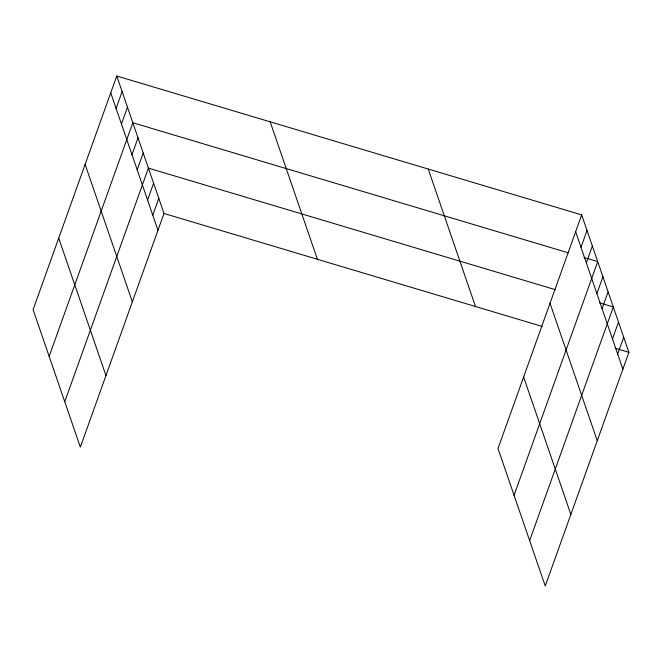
<?xml version="1.0" encoding="UTF-8"?>
<svg xmlns="http://www.w3.org/2000/svg" width="662" height="662" viewBox="0 0 662 662"><rect width="100%" height="100%" fill="white"/><g stroke="black" fill="none" stroke-linecap="round" stroke-linejoin="round"><path stroke-width="0.99" d="M116.76 76.006L33.1 309.659L80.334 447.115L163.994 213.462L116.76 76.006L581.666 214.885L628.9 352.341L545.24 585.994L498.006 448.538L581.666 214.885M116.09 108.411L122.114 91.588M121.444 123.993L127.468 107.161M49.162 356.396L132.822 122.743L568.219 252.81M131.986 154.693L138.019 137.862M137.183 169.811L143.207 152.98M64.744 401.751L148.404 168.107L555.286 289.65M147.576 200.056L153.601 183.225M152.773 215.175L158.797 198.343M580.996 247.29L587.02 230.459M586.35 262.872L592.374 246.041M514.068 495.267L597.728 261.622L583.958 257.51M596.892 293.572L602.925 276.741M602.089 308.691L608.113 291.859M529.65 540.631L613.31 306.978L599.54 302.865M612.482 338.927L618.507 322.104M617.679 354.054L623.703 337.223M163.994 213.462L542.36 326.49M615.13 348.229L628.9 352.341M575.642 231.717L622.876 369.173M550.023 303.262L597.256 440.718M523.625 376.984L570.859 514.44M428.248 169.058L475.482 306.514M270.179 121.833L317.412 259.297M110.736 92.837L157.97 230.293M85.117 164.391L132.35 301.847M58.719 238.105L105.953 375.561"/></g></svg>
